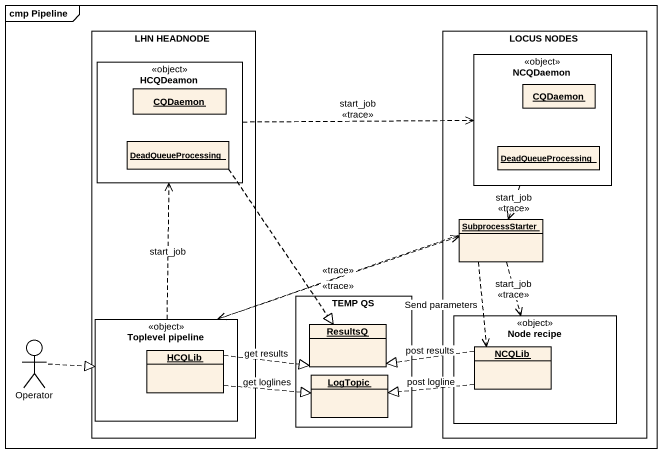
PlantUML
@startuml
mainframe cmp Pipeline
allowmixing
hide circle
hide empty members
rectangle "LHN HEADNODE" as LHN_HEADNODE {
  rectangle HCQDeamon <<object>> {
    object "CQDaemon" as CQDaemon_2
    object DeadQueueProcessing
  }
  rectangle "Toplevel pipeline" as Toplevel_pipeline <<object>> {
    object HCQLib
  }
}
rectangle "LOCUS NODES" as LOCUS_NODES {
  rectangle NCQDaemon <<object>> {
    object CQDaemon
    object "DeadQueueProcessing" as DeadQueueProcessing_2
  }
  object SubprocessStarter
  rectangle "Node recipe" as Node_recipe <<object>> {
    object NCQLib
  }
}
rectangle "TEMP QS" as TEMP_QS {
  object ResultsQ
  object LogTopic
}
actor Operator
HCQDeamon .right.> NCQDaemon : start_job\n<<trace>>
NCQDaemon ..> SubprocessStarter : start_job\n<<trace>>
DeadQueueProcessing ..|> ResultsQ
SubprocessStarter .left.> Toplevel_pipeline : <<trace>>
SubprocessStarter ..> Node_recipe : start_job\n<<trace>>
SubprocessStarter ..> NCQLib : Send parameters
Toplevel_pipeline .up.> HCQDeamon : start_job
Toplevel_pipeline .right.> SubprocessStarter : <<trace>>
Operator .right.|> Toplevel_pipeline
HCQLib .right.|> ResultsQ : get results
HCQLib .right.|> LogTopic : get loglines
NCQLib .left.|> ResultsQ : post results
NCQLib .left.|> LogTopic : post logline
@enduml
